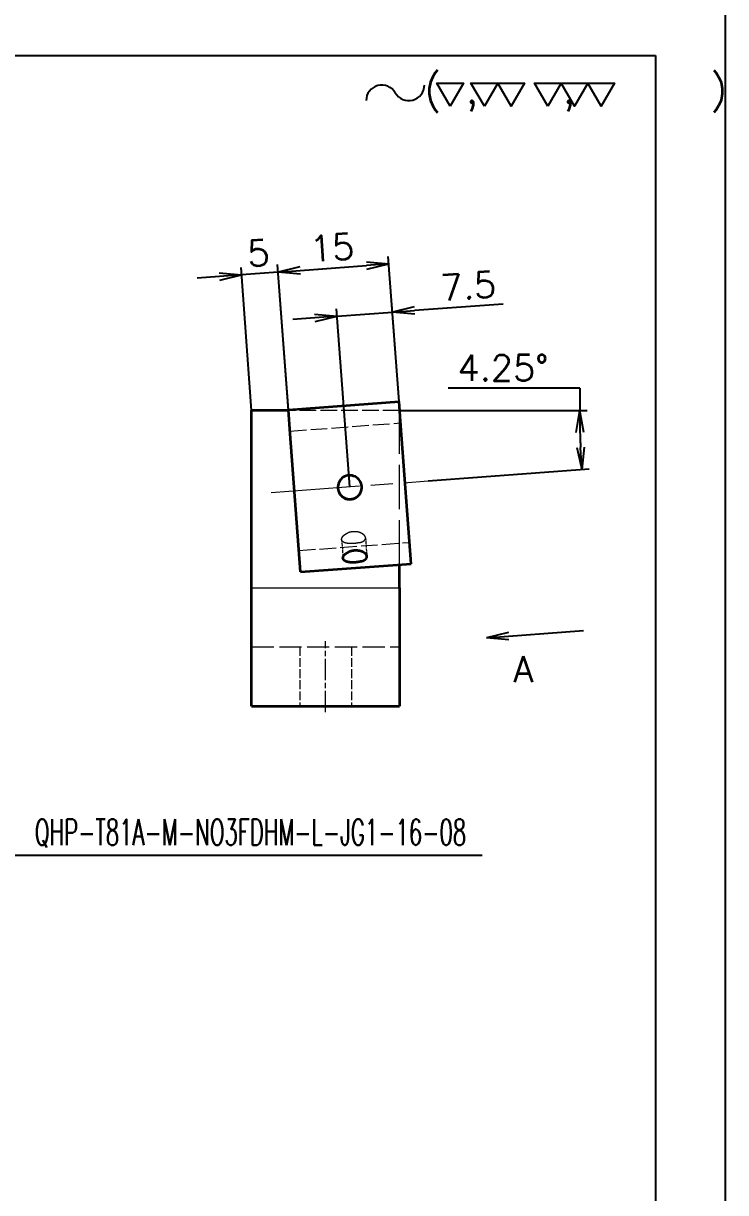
# Model space of a CAD drawing. Header units: inches. Extents: x 23 to 1845, y 4 to 536.
# Drawn here: x 595.8 to 690.8, y 140.6 to 298.8 of the extents above; entities that cross this region are included whole.
import ezdxf

# ---------------------------------------------------------------- set-up
doc = ezdxf.new("R2010")
doc.units = ezdxf.units.IN
doc.header["$MEASUREMENT"] = 0
doc.linetypes.add('AM_ISO02W050', pattern=[7.5, 6, -1.5])
doc.linetypes.add('AM_ISO08W050', pattern=[18, 12, -1.5, 3, -1.5])
doc.layers.add('AM_7', color=2, linetype='AM_ISO08W050', lineweight=25)
doc.layers.add('AM_HID', color=1, linetype='AM_ISO02W050', lineweight=25)
doc.layers.add('title_frame', color=7, linetype='Continuous')
doc.layers.add('word_dim', color=253, linetype='Continuous')
doc.styles.get("Standard").update_dxf_attribs({"font": 'txt', "bigfont": 'gbcbig.shx'})
doc.dimstyles.new('STANDARD 1-1', dxfattribs={"dimtxt": 3.5, "dimasz": 3, "dimexe": 1, "dimexo": 0, "dimgap": 1, "dimtad": 3, "dimdsep": 46, "dimtxsty": 'Standard', "dimblk1": 'OPEN', "dimblk2": 'OPEN', "dimsah": 1, "dimcen": 0, "dimclrd": 256, "dimclre": 256, "dimclrt": 3, "dimazin": 2, "dimtfac": 1, "dimtmove": 0, "dimatfit": 3, "dimldrblk": 'OPEN', "dimfxl": 0, "dimtolj": 1, "dimlwd": 25, "dimlwe": 25, "dimarcsym": 0})
doc.dimstyles.new('STANDARD 1-1$2', dxfattribs={"dimtxt": 3.5, "dimasz": 3, "dimexe": 1, "dimexo": 0, "dimgap": 1, "dimtad": 3, "dimtoh": 1, "dimdsep": 46, "dimtxsty": 'Standard', "dimblk1": 'OPEN', "dimblk2": 'OPEN', "dimsah": 1, "dimcen": 0, "dimclrd": 256, "dimclre": 256, "dimclrt": 3, "dimazin": 2, "dimtfac": 1, "dimtmove": 0, "dimatfit": 3, "dimldrblk": 'OPEN', "dimfxl": 0, "dimtolj": 1, "dimlwd": 25, "dimlwe": 25, "dimarcsym": 0})

# ---------------------------------------------------------------- blocks, each defined once
blk = doc.blocks.new('shiage0')
at = {"layer": 'word_dim', "color": 3, "linetype": 'Continuous'}
for centre, start, end in [((1.69, 0), 30, 180), ((4.61, 1.69), 210, 0)]:
    blk.add_arc(centre, 1.69, start, end, dxfattribs=at)
blk = doc.blocks.new('_Open')
at = {"color": 0, "lineweight": -2}
for p, q in [((-1, 0.167), (0, 0)), ((-1, -0.167), (0, 0)), ((0, 0), (-1, 0))]:
    blk.add_line(p, q, dxfattribs=at)
blk = doc.blocks.new('*D44')
at = {"layer": 'DEFPOINTS', "color": 0, "ltscale": 2, "transparency": 16777216}
for p in [(645.21, 266.27), (646.6, 247.65), (631.64, 246.54)]:
    blk.add_point(p, dxfattribs=at)
at = {"layer": 'word_dim', "lineweight": 25, "ltscale": 2, "transparency": 16777216}
for p, q in [((646.6, 247.65), (645.14, 267.27)), ((631.64, 246.54), (630.18, 266.16)), ((633.25, 265.38), (642.22, 266.05))]:
    blk.add_line(p, q, dxfattribs=at)
at = {"layer": 'word_dim', "lineweight": 25, "ltscale": 2, "transparency": 16777216, "xscale": 3, "yscale": 3, "zscale": 3}
for p, rotation in [((630.25, 265.16), 184.2469828116448), ((645.21, 266.27), 4.246982811644773)]:
    blk.add_blockref('_Open', p, dxfattribs=dict(at, rotation=rotation))
at = {"layer": 'word_dim', "color": 3, "ltscale": 2, "transparency": 16777216, "insert": (637.53, 268.46), "char_height": 3.5, "attachment_point": 5, "rotation": 4.247}
blk.add_mtext('\\A1;15', dxfattribs=at)
blk = doc.blocks.new('*D45')
at = {"layer": 'DEFPOINTS', "color": 0, "ltscale": 2, "transparency": 16777216}
for p in [(625.31, 264.79), (626.67, 246.45), (631.64, 246.45)]:
    blk.add_point(p, dxfattribs=at)
at = {"layer": 'word_dim', "lineweight": 25, "ltscale": 2, "transparency": 16777216}
for p, q in [((626.67, 246.45), (625.23, 265.79)), ((631.64, 246.45), (630.18, 266.16)), ((622.32, 264.57), (619.32, 264.35)), ((630.25, 265.16), (625.31, 264.79)), ((633.25, 265.38), (636.24, 265.61))]:
    blk.add_line(p, q, dxfattribs=at)
at = {"layer": 'word_dim', "lineweight": 25, "ltscale": 2, "transparency": 16777216, "xscale": 3, "yscale": 3, "zscale": 3}
for p, rotation in [((630.25, 265.16), 184.2469828116448), ((625.31, 264.79), 4.246982811644773)]:
    blk.add_blockref('_Open', p, dxfattribs=dict(at, rotation=rotation))
at = {"layer": 'word_dim', "color": 3, "ltscale": 2, "transparency": 16777216, "insert": (627.58, 267.72), "char_height": 3.5, "attachment_point": 5, "rotation": 4.247}
blk.add_mtext('\\A1;5', dxfattribs=at)
blk = doc.blocks.new('*D46')
at = {"layer": 'DEFPOINTS', "color": 0, "ltscale": 2, "transparency": 16777216}
for p in [(631.64, 246.45), (646.67, 246.45), (671.16, 241.11), (650.56, 236.91), (629.3, 235.33)]:
    blk.add_point(p, dxfattribs=at)
at = {"layer": 'word_dim', "lineweight": 25, "ltscale": 2, "transparency": 16777216}
for p, q in [((671.07, 249.45), (653.24, 249.45)), ((646.67, 246.45), (672.03, 246.45)), ((650.56, 236.91), (672.33, 238.53))]:
    blk.add_line(p, q, dxfattribs=at)
for start, end in [(178.4075, 180), (181.5925, 182.6544)]:
    blk.add_arc((778.97, 246.45), 107.94, start, end, dxfattribs=at)
at = {"layer": 'word_dim', "lineweight": 25, "ltscale": 2, "transparency": 16777216, "xscale": 3, "yscale": 3, "zscale": 3}
for p, rotation in [((671.03, 246.45), 90.79627050589762), ((671.33, 238.45), 273.4507124426901)]:
    blk.add_blockref('_Open', p, dxfattribs=dict(at, rotation=rotation))
at = {"layer": 'word_dim', "color": 3, "ltscale": 2, "transparency": 16777216, "insert": (660.66, 252.2), "char_height": 3.5, "attachment_point": 5}
blk.add_mtext('\\A1;4.25°', dxfattribs=at)
blk = doc.blocks.new('*D47')
at = {"layer": 'DEFPOINTS', "color": 0, "ltscale": 2, "transparency": 16777216}
for p in [(645.7, 259.75), (646.6, 247.65), (639.93, 236.12)]:
    blk.add_point(p, dxfattribs=at)
at = {"layer": 'word_dim', "lineweight": 25, "ltscale": 2, "transparency": 16777216}
for p, q in [((639.93, 236.12), (638.14, 260.2)), ((638.22, 259.2), (645.7, 259.75)), ((646.6, 247.65), (645.62, 260.75)), ((648.69, 259.98), (660.66, 260.86)), ((635.23, 258.98), (632.23, 258.75))]:
    blk.add_line(p, q, dxfattribs=at)
at = {"layer": 'word_dim', "lineweight": 25, "ltscale": 2, "transparency": 16777216, "xscale": 3, "yscale": 3, "zscale": 3}
for p, rotation in [((638.22, 259.2), 4.246982811644786), ((645.7, 259.75), 184.2469828116448)]:
    blk.add_blockref('_Open', p, dxfattribs=dict(at, rotation=rotation))
at = {"layer": 'word_dim', "color": 3, "ltscale": 2, "transparency": 16777216, "insert": (655.96, 263.27), "char_height": 3.5, "attachment_point": 5, "rotation": 4.247}
blk.add_mtext('\\A1;7.5', dxfattribs=at)

msp = doc.modelspace()

# ---------------------------------------------------------------- linework, layer by layer
at = {"color": 7, "lineweight": 35, "ltscale": 0.375}
for p, q in [((631.63703, 246.53577), (646.59584, 247.64661)), ((633.26626, 224.59618), (648.22507, 225.70702))]:
    msp.add_line(p, q, dxfattribs=at)
at = {"color": 7, "lineweight": 35, "ltscale": 0.082067}
for p, q in [((646.83895, 244.37292), (646.59584, 247.64661)), ((631.88013, 243.26208), (631.63703, 246.53577))]:
    msp.add_line(p, q, dxfattribs=at)
at = {"color": 7, "lineweight": 35, "ltscale": 0.124344}
msp.add_line((631.64367, 246.44636), (626.6699, 246.44636), dxfattribs=at)
at = {"color": 7, "lineweight": 35}
msp.add_line((626.6699, 222.44683), (626.6699, 246.44636), dxfattribs=at)
at = {"color": 7, "lineweight": 35, "ltscale": 0.467933}
for p, q in [((648.22507, 225.70702), (646.83895, 244.37292)), ((633.26626, 224.59618), (631.88013, 243.26208))]:
    msp.add_line(p, q, dxfattribs=at)
at = {"color": 7, "lineweight": 35, "ltscale": 0.078618}
msp.add_line((646.6699, 222.44683), (646.6699, 225.59154), dxfattribs=at)
at = {"color": 7, "lineweight": 13}
msp.add_line((626.6699, 222.44683), (646.6699, 222.44683), dxfattribs=at)
at = {"color": 7, "lineweight": 35, "ltscale": 0.4}
for p, q in [((626.66991, 206.44683), (626.66991, 222.44683)), ((646.66991, 222.44683), (646.66991, 206.44683))]:
    msp.add_line(p, q, dxfattribs=at)
at = {"color": 7, "lineweight": 35, "ltscale": 0.5}
msp.add_line((626.66991, 206.44683), (646.66991, 206.44683), dxfattribs=at)
at = {"color": 7, "lineweight": 35}
for centre, radius, start, end in [((639.93887, 236.03574), 1.62247, 122.925451, 184.2440619), ((639.93713, 236.03655), 1.62103, 4.2210832, 122.8892174), ((639.93533, 236.05949), 1.62097, 184.6804244, 302.9026936), ((639.93711, 236.03664), 1.62097, 184.2801998, 302.9009506), ((639.93787, 236.05831), 1.61886, 302.8500972, 3.8477222), ((639.93899, 236.03578), 1.61942, 302.8617697, 4.2531947)]:
    msp.add_arc(centre, radius, start, end, dxfattribs=at)
for points, knots in [([(639.02329, 226.45864), (639.01691, 226.54558), (639.03437, 226.63705), (639.07551, 226.73006), (639.18911, 226.89793), (639.36213, 227.05137), (639.45315, 227.11803), (639.57894, 227.19476), (639.7162, 227.26139), (639.74596, 227.27512), (639.77614, 227.28835), (639.80676, 227.30108)], [0, 0, 0, 0, 0, 0, 1.342583595, 1.342583595, 1.342583595, 2.474832413, 2.474832413, 2.474832413, 2.781633951, 2.781633951, 2.781633951, 2.781633951, 2.781633951, 2.781633951]), ([(641.46071, 226.01674), (641.16595, 225.9324), (640.83493, 225.88022), (640.49196, 225.85697), (639.90842, 225.86926), (639.42903, 225.99767), (639.25219, 226.07754), (639.10098, 226.20892), (639.03891, 226.36861), (639.03072, 226.39804), (639.02553, 226.42806), (639.02329, 226.45864)], [0, 0, 0, 0, 0, 0, 2.90020405, 2.90020405, 2.90020405, 5.072628342, 5.072628342, 5.072628342, 5.544892003, 5.544892003, 5.544892003, 5.544892003, 5.544892003, 5.544892003]), ([(642.25599, 226.69893), (642.24843, 226.80017), (642.20807, 226.90272), (642.13583, 227.00192), (641.89653, 227.22485), (641.53536, 227.38561), (641.29449, 227.45126), (640.90778, 227.50271), (640.514, 227.48022), (640.37983, 227.46379), (640.18126, 227.42624), (639.99092, 227.36994), (639.92782, 227.34887), (639.86646, 227.32591), (639.80676, 227.30108)], [0, 0, 0, 0, 0, 0, 1.563318449, 1.563318449, 1.563318449, 3.823241315, 3.823241315, 3.823241315, 5.000749632, 5.000749632, 5.000749632, 5.599039809, 5.599039809, 5.599039809, 5.599039809, 5.599039809, 5.599039809]), ([(641.46071, 226.01674), (641.66078, 226.07399), (641.84414, 226.14606), (642.00358, 226.23437), (642.1699, 226.38073), (642.24272, 226.54917), (642.25541, 226.59868), (642.25975, 226.64864), (642.25599, 226.69893)], [0, 0, 0, 0, 0, 0, 1.968489187, 1.968489187, 1.968489187, 2.745036867, 2.745036867, 2.745036867, 2.745036867, 2.745036867, 2.745036867])]:
    msp.add_open_spline(points, degree=5, knots=knots, dxfattribs=at)
at = {"layer": 'AM_7', "lineweight": 13}
msp.add_line((629.30154, 235.33205), (650.56057, 236.91074), dxfattribs=at)
at = {"layer": 'AM_7', "lineweight": 13, "ltscale": 0.24}
msp.add_line((636.66992, 205.64683), (636.66992, 215.24683), dxfattribs=at)
at = {"layer": 'AM_HID', "lineweight": 13, "ltscale": 0.375656}
msp.add_line((646.6699, 246.44636), (631.64367, 246.44636), dxfattribs=at)
at = {"layer": 'AM_HID', "lineweight": 13}
msp.add_line((646.6699, 225.59154), (646.6699, 246.44636), dxfattribs=at)
at = {"layer": 'AM_HID', "lineweight": 13, "ltscale": 0.375}
for p, q in [((631.85179, 243.64373), (646.81061, 244.75457)), ((633.0515, 227.48821), (648.01031, 228.59905))]:
    msp.add_line(p, q, dxfattribs=at)
at = {"layer": 'AM_HID', "lineweight": 13, "ltscale": 0.000275307}
msp.add_line((638.32004, 235.92725), (638.31919, 235.93823), dxfattribs=at)
at = {"layer": 'AM_HID', "lineweight": 13, "ltscale": 0.00056536}
msp.add_line((638.31919, 235.93823), (638.32086, 235.91567), dxfattribs=at)
at = {"layer": 'AM_HID', "lineweight": 13, "ltscale": 0.000287576}
msp.add_line((641.55309, 236.16694), (641.55228, 236.17842), dxfattribs=at)
at = {"layer": 'AM_HID', "lineweight": 13, "ltscale": 0.000564989}
msp.add_line((641.55228, 236.17842), (641.55395, 236.15588), dxfattribs=at)
at = {"layer": 'AM_HID', "lineweight": 13, "ltscale": 0.063068}
msp.add_line((638.8363, 228.97471), (639.02312, 226.45893), dxfattribs=at)
at = {"layer": 'AM_HID', "lineweight": 13, "ltscale": 0.063071}
msp.add_line((642.06939, 229.21488), (642.25622, 226.69896), dxfattribs=at)
at = {"layer": 'AM_HID', "lineweight": 13, "ltscale": 0.5}
for p, q in [((626.6699, 222.44683), (646.6699, 222.44683)), ((626.66991, 214.44683), (646.66991, 214.44683))]:
    msp.add_line(p, q, dxfattribs=at)
at = {"layer": 'AM_HID', "lineweight": 13, "ltscale": 0.2}
for p, q in [((633.16992, 214.44683), (633.16992, 206.44683)), ((640.16992, 214.44683), (640.16992, 206.44683))]:
    msp.add_line(p, q, dxfattribs=at)
at = {"layer": 'AM_HID', "lineweight": 13}
for centre, radius, start, end in [((639.93776, 236.05828), 1.62302, 122.937053, 184.241973), ((639.93535, 236.05939), 1.62104, 4.2102116, 122.8870589)]:
    msp.add_arc(centre, radius, start, end, dxfattribs=at)
for points, knots in [([(638.83641, 228.97545), (638.83025, 229.06259), (638.84795, 229.15524), (638.88919, 229.25035), (639.0025, 229.42331), (639.17463, 229.58321), (639.26513, 229.653), (639.39047, 229.73373), (639.5274, 229.80403), (639.55709, 229.81852), (639.58721, 229.83249), (639.61778, 229.84594)], [0, 0, 0, 0, 0, 0, 1.34543888, 1.34543888, 1.34543888, 2.482021409, 2.482021409, 2.482021409, 2.789893176, 2.789893176, 2.789893176, 2.789893176, 2.789893176, 2.789893176]), ([(642.06911, 229.21479), (642.06148, 229.31631), (642.0208, 229.42049), (641.94824, 229.52255), (641.70859, 229.75447), (641.34771, 229.92649), (641.10785, 229.99857), (640.72014, 230.0564), (640.32501, 230.03437), (640.19058, 230.01739), (639.99179, 229.97803), (639.80157, 229.91864), (639.73855, 229.89639), (639.67732, 229.87215), (639.61778, 229.84594)], [0, 0, 0, 0, 0, 0, 1.557830358, 1.557830358, 1.557830358, 3.814810048, 3.814810048, 3.814810048, 4.988452242, 4.988452242, 4.988452242, 5.58510662, 5.58510662, 5.58510662, 5.58510662, 5.58510662, 5.58510662]), ([(641.27173, 228.5616), (640.97639, 228.48407), (640.64502, 228.43628), (640.30105, 228.41274), (639.71847, 228.41645), (639.2405, 228.52958), (639.06393, 228.60256), (638.91332, 228.7281), (638.85178, 228.88564), (638.84368, 228.91487), (638.83857, 228.94482), (638.83641, 228.97545)], [0, 0, 0, 0, 0, 0, 2.901433708, 2.901433708, 2.901433708, 5.071188055, 5.071188055, 5.071188055, 5.544150528, 5.544150528, 5.544150528, 5.544150528, 5.544150528, 5.544150528]), ([(641.27173, 228.5616), (641.47177, 228.61412), (641.65532, 228.68029), (641.8155, 228.76225), (641.9827, 228.90132), (642.05582, 229.06609), (642.06856, 229.11491), (642.07288, 229.16452), (642.06911, 229.21479)], [0, 0, 0, 0, 0, 0, 1.954855965, 1.954855965, 1.954855965, 2.726183591, 2.726183591, 2.726183591, 2.726183591, 2.726183591, 2.726183591])]:
    msp.add_open_spline(points, degree=5, knots=knots, dxfattribs=at)
at = {"layer": 'title_frame'}
for p, q in [((490.26262, 294.4377), (681.26262, 294.4377)), ((495.26262, 294.4377), (681.26262, 294.4377)), ((681.26262, 294.4377), (681.26262, 18.6877))]:
    msp.add_line(p, q, dxfattribs=at)
at = {"layer": 'title_frame', "color": 4}
msp.add_lwpolyline([(480.76262, 14.4377), (690.76262, 14.4377), (690.76262, 311.4377), (480.76262, 311.4377)], close=True, dxfattribs=at)
at = {"layer": 'title_frame', "color": 3, "linetype": 'Continuous'}
for points in [[(653.53138, 287.59742), (651.72513, 290.72593), (655.33763, 290.72593)], [(658.1365, 287.59742), (656.33025, 290.72593), (663.55525, 290.72593), (661.749, 287.59742), (659.94275, 290.72593)], [(666.71467, 287.59742), (664.90842, 290.72593), (675.74592, 290.72593), (673.93967, 287.59742), (672.13342, 290.72593), (670.32717, 287.59742), (668.52092, 290.72593)]]:
    msp.add_lwpolyline(points, close=True, dxfattribs=at)

# ---------------------------------------------------------------- block references
at = {"layer": 'title_frame', "color": 3, "linetype": 'Continuous', "xscale": 1.25, "yscale": 1.25, "zscale": 1.25}
msp.add_blockref('shiage0', (642.15065, 288.33976), dxfattribs=at)

# ---------------------------------------------------------------- texts
at = {"layer": 'title_frame', "color": 3, "linetype": 'Continuous'}
msp.add_text('( ,   ,     )', height=3.75, dxfattribs=at).set_placement((650.05353, 288.00005))
at = {"layer": 'word_dim', "color": 3, "ltscale": 2, "char_height": 3.5}
for s, insert, attachment_point in [('\\A1;A', (664.75133, 209.68819), 9), ('{\\W0.6;QHP-T81A-M-NO3FDHM-L-JG1-1\\Fromans,bigfont|c134;6\\Fromans,bigfont|c128;-\\Fromans,bigfont|c134;08}', (597.34202, 187.31019), 7)]:
    msp.add_mtext(s, dxfattribs=dict(at, insert=insert, attachment_point=attachment_point))

# ---------------------------------------------------------------- dimensions: what is measured, and where the dimension line sits
at = {"layer": 'word_dim', "ltscale": 2}
for base, p1, picture, middle in [((645.21272, 266.27201), (631.63703, 246.53577), '*D44', (637.52966, 268.45903)), ((645.69677, 259.75372), (639.93105, 236.12139), '*D47', (655.96428, 263.27376))]:
    dim = msp.add_linear_dim(base=base, p1=p1, p2=(646.59584, 247.64661), angle=4.2469828, dimstyle='STANDARD 1-1', dxfattribs=at)
    dim.commit()
    dim.dimension.update_dxf_attribs({"geometry": picture, "text_midpoint": middle})
dim = msp.add_linear_dim(base=(625.30742, 264.79384), p1=(631.64367, 246.44636), p2=(626.6699, 246.44636), angle=4.2469828, dimstyle='STANDARD 1-1', override={"dimdec": 1}, dxfattribs=at)
dim.commit()
dim.dimension.update_dxf_attribs({"geometry": '*D45', "text_midpoint": (627.57701, 267.71995)})
dim = msp.add_angular_dim_2l(base=(671.1648, 241.11476), line1=((646.6699, 246.44636), (631.64367, 246.44636)), line2=((629.30154, 235.33205), (650.56057, 236.91074)), dimstyle='STANDARD 1-1$2', dxfattribs=at)
dim.commit()
dim.dimension.update_dxf_attribs({"geometry": '*D46', "text_midpoint": (660.65806, 252.19607)})

# ---------------------------------------------------------------- leaders
msp.add_leader([(658.42775, 215.70074), (671.53619, 216.67417)], dimstyle='STANDARD 1-1', override={"dimgap": 1, "dimtad": 1}, dxfattribs=at)
at = {"layer": 'word_dim', "ltscale": 2, "annotation_type": 0, "has_hookline": 1, "hookline_direction": 0, "text_width": 60.5}
msp.add_leader([(547.06643, 212.67947), (593.34202, 186.31019), (596.34202, 186.31019)], dimstyle='STANDARD 1-1', override={"dimgap": 1, "dimtad": 1}, dxfattribs=at)

doc.saveas('drawing.dxf')
